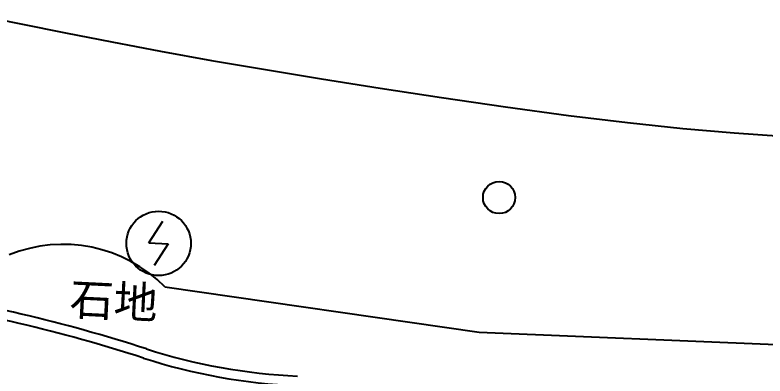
# Model space of a CAD drawing. Header units: millimetres. Extents: x 4 to 2106212, y -117026 to 198097.
# Drawn here: x 1369232 to 1392502, y 132328 to 143549 of the extents above; entities that cross this region are included whole.
import ezdxf
from ezdxf.enums import TextEntityAlignment as Align

# ---------------------------------------------------------------- set-up
doc = ezdxf.new("R2010")
doc.units = ezdxf.units.MM
doc.layers.add('粗实线', color=7, linetype='Continuous')
doc.styles.add('宋体', font='')
doc.styles.get('宋体').set_extended_font_data('SimSun')
doc.linetypes.add('10422', pattern='A,2,[150,AAA.SHX,S=1,R=0,X=0,Y=1],2,[177,AAA.SHX,S=1,R=0,X=0,Y=0.8],1e-09', length=4)
doc.linetypes.add('444', pattern='A,4.5,[145,AAA.SHX,S=1,R=0,X=0,Y=1],4.5,-0.5,[146,AAA.SHX,S=1,R=0,X=0,Y=0],-0.5', length=10)

# ---------------------------------------------------------------- blocks, each defined once
blk = doc.blocks.new('jytkjyk')
at = {"layer": '粗实线', "color": 252, "linetype": 'Continuous'}
for p, q in [((445942, 143549, 13000), (447311, 143276, 13000)), ((447311, 143276, 13000), (448696, 142995, 13000)), ((448696, 142995, 13000), (450128, 142710, 13000)), ((450128, 142710, 13000), (451638, 142424, 13000)), ((451638, 142424, 13000), (453227, 142138, 13000)), ((453227, 142138, 13000), (454894, 141852, 13000)), ((454894, 141852, 13000), (456638, 141564, 13000)), ((456638, 141564, 13000), (458461, 141276, 13000)), ((458461, 141276, 13000), (460362, 140988, 13000)), ((460362, 140988, 13000), (462342, 140699, 13000)), ((462342, 140699, 13000), (464299, 140430, 13000)), ((464299, 140430, 13000), (466134, 140205, 13000)), ((466134, 140205, 13000), (467848, 140023, 13000)), ((467848, 140023, 13000), (469439, 139883, 13000)), ((469439, 139883, 13000), (470909, 139786, 13000))]:
    blk.add_line(p, q, dxfattribs=at)
at = {"layer": '粗实线', "color": 252}
for p, q in [((451777, 135104), (461524, 133688)), ((461524, 133688), (473886, 133179))]:
    blk.add_line(p, q, dxfattribs=at)
for points in [[(451283, 136465), (451716, 137138)], [(451283, 136465), (451883, 136436)], [(451883, 136436), (451449, 135763)]]:
    blk.add_lwpolyline(points, dxfattribs=at)
for centre, radius in [((462147, 137876, 100000), 500), ((451583, 136451, 100000), 1000)]:
    blk.add_circle(centre, radius, dxfattribs=at)
blk.add_arc((448619, 131965), 4453, 44.8263, 112.1306, dxfattribs=at)
at = {"layer": '粗实线', "color": 252, "linetype": '444'}
for centre, radius, start, end in [((435954, 85982), 49593, 72.0943, 81.4078), ((456671, 150101), 17791, 252.0943, 267.4974)]:
    blk.add_arc(centre, radius, start, end, dxfattribs=at)
at = {"layer": '粗实线', "color": 252, "linetype": '10422'}
for centre, radius, start, end in [((435954, 85982), 49293, 72.0943, 81.4078), ((456671, 150101), 18091, 252.0943, 267.4974)]:
    blk.add_arc(centre, radius, start, end, dxfattribs=at)
at = {"layer": '粗实线', "color": 252, "linetype": 'Continuous', "style": '宋体'}
blk.add_text('石地', height=1000, rotation=357.1643, dxfattribs=at).set_placement((450194, 134682, 100000), align=Align.MIDDLE)

msp = doc.modelspace()

# ---------------------------------------------------------------- block references
msp.add_blockref('jytkjyk', (922105.4211, 0.0008, 0.001))

doc.saveas('drawing.dxf')
